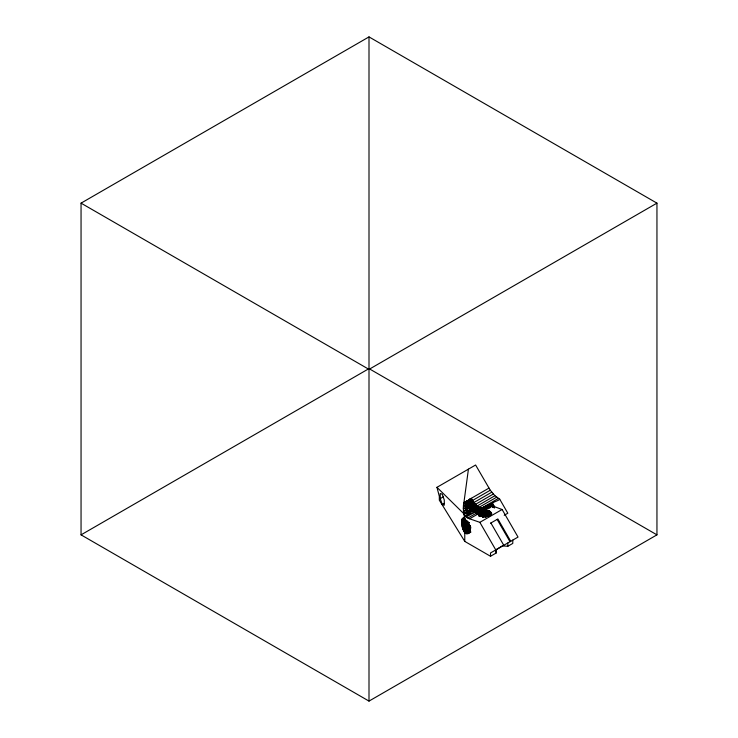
<?xml version="1.0" encoding="UTF-8"?>
<svg xmlns="http://www.w3.org/2000/svg" width="738" height="738" viewBox="0 0 738 738"><rect width="100%" height="100%" fill="white"/><g stroke="black" fill="none" stroke-linecap="round" stroke-linejoin="round"><path stroke-width="1.11" d="M464.765 519.829L462.698 518.187C460.595 522.661 461.988 530.834 466.158 533.675C473.953 533.777 469.488 521.877 464.765 519.829C464.091 514.165 462.449 508.51 463.916 502.578L468.427 469.147M496.665 497.181L478.99 507.384L474.968 508.445L472.698 511.019L464.765 516.139L467.874 518.058L476.213 513.242L478.04 510.696L492.098 505.816L502.108 509.488L518.03 537.07L490.521 552.956L490.521 556.268L464.765 541.397L439.322 500.17L439.322 496.36L436.961 487.32L475.604 465.005L490.272 490.235L494.949 495.724L499.709 499.165L507.818 513.224L504.229 515.29M482.836 517.384L479.506 511.6L473.768 509.368L470.115 507.089L463.916 502.578L464.986 501.96C467.874 507.163 472.191 511.563 477.956 513.362L479.7 516.296L477.966 513.233C481.351 508.934 488.63 510.668 492.098 505.816C489.728 501.988 498.676 501.277 499.709 499.165M479.073 515.871L477.956 513.98L472.698 511.019L463.649 513.786C469.294 512.799 471.554 506.305 477.274 505.927L494.949 495.724M479.617 516.535L477.929 513.611L469.331 507.901L463.39 508.583L491.729 492.218M484.562 516.545C481.914 508.805 472.744 506.951 469.276 499.617L469.709 499.322C475.53 503.03 479.765 510.862 487.467 510.511C490.613 510.235 492.809 514.312 489.119 515.392C478.99 519.386 470.678 509.091 465.752 501.545L464.986 501.96L470.549 506.674L479.635 511.526L482.91 517.338M483.648 516.951L480.337 511.194L472.707 507.587L465.752 501.545L468.003 500.41L473.086 507.301L479.11 511.849L482.025 516.572L479.036 511.895L473.445 509.764L467.763 506.056L463.584 505.641L490.272 490.235M464.617 518.694L461.748 520.428L464.746 518.777M465.503 519.1L461.702 521.397L465.715 519.229M463.805 518.436L461.868 519.598L463.87 518.473M464.036 517.762L462.062 518.925L463.981 517.836M488.953 488.122L471.287 498.325C462.892 500.881 476.674 509.211 479.506 511.6M81.051 203.144L369 36.9L656.949 203.144L656.949 534.856L369 701.1L81.051 534.856L81.051 203.144L369 369.387L656.949 203.144M81.051 534.856L369 368.613L656.949 534.856M440.235 498.639L440.235 493.501L442.265 494.211L444.285 500.06L444.285 505.198L442.265 504.488L440.235 498.639L443.206 496.923M442.265 504.488L444.184 503.381M480.29 516.563L478.187 512.753L470.982 509.561L463.372 511.333L472.052 505.539L475.623 504.266L493.298 494.063M466.112 517.07L474.451 512.255L475.263 510.631L476.997 509.414L480.742 508.62L491.628 504.349L492.79 506.277M483.215 517.19L480.17 511.268L473.916 506.849L468.547 500.096L474.017 504.737L480.742 508.62L498.418 498.418M492.034 505.761L482.504 509.607L491.628 504.349L492.744 506.305L491.6 504.441L482.504 509.607L473.473 504.921L468.279 500.263L472.91 505.133L483.104 510.456L486.213 516.526M465.521 519.903L461.72 522.107L465.77 520.059M467.874 518.058L469.617 518.796L477.956 513.98L479.054 515.88M466.582 520.631L461.813 523.39L466.942 520.834M467.763 521.425L461.988 524.764L467.92 521.831M468.104 522.799L462.246 526.185L469.313 522.707M468.538 524.183L462.588 527.615L468.778 524.552M469.709 525.124L462.984 529.008L470.014 525.502M470.309 526.36L463.446 530.318L470.641 526.683M470.623 527.652L463.934 531.508L470.955 527.91M469.617 518.796L479.848 522.338L502.108 509.488M470.134 530.447L465.171 533.306L464.654 532.91L470.475 529.736M466.158 533.675L470.124 531.388M467.099 533.823L470.078 532.107M467.966 533.74L470.945 532.024M490.502 523.224L497.864 518.971L510.742 541.277L510.004 541.71L497.117 519.395M490.521 556.268L496.185 553.002L495.659 549.985L496.406 549.561M495.659 549.985L502.338 545.908L507.827 546.277L512.781 543.426L512.781 540.105M470.318 529.155L464.451 532.541L470.327 529.469M463.363 511.102L469.331 507.901L463.39 508.676M491.822 505.512L482.504 509.607L491.563 504.737L492.698 506.637L491.573 504.81L482.504 509.607L491.886 505.576M464.082 531.84L470.06 528.657M461.73 522.486L465.779 520.355M463.538 530.585L470.364 527.033M461.831 523.694L466.96 521.046M463.049 529.201L470.051 525.631M462.016 524.986L467.947 521.987M470.982 509.561L463.464 513.362L436.961 487.32M491.674 505.244L482.504 509.607L491.6 505.023L492.698 506.895L491.6 505.023M462.625 527.781L469.479 524.331M462.283 526.36L469.34 522.808M482.504 509.607L491.665 505.216L492.735 507.071M493.454 507.052L491.72 504.1L480.742 508.62L492.532 503.316L494.691 507.061M493.501 506.969L491.785 503.999L480.742 508.62L492.237 503.51L494.478 507.2M494.257 507.781L491.886 503.842L480.742 508.62L492.098 503.639L494.248 507.366M480.742 508.62L491.997 503.722L494.331 507.698M464.765 516.139L474.451 512.255L477.929 513.611L479.045 515.594M463.87 514.303L472.698 511.019M463.538 506.12L467.763 506.056M463.805 503.445L466.305 504.072M476.213 513.242L477.92 513.749L479.045 515.678M479.645 515.871L478.04 513.085L476.324 512.541L477.966 513.233M483.944 516.84L480.853 511L473.086 507.301L466.287 501.268C468.916 506.268 472.634 511.277 478.556 512.301L480.844 516.074M487.67 515.973L484.257 510.345C478.058 508.98 473.538 504.119 470.207 498.989L475.623 504.266M485.844 516.591L482.431 510.585L473.916 506.849L467.329 500.761L472.32 507.928L478.187 512.753M476.25 512.864L477.956 513.362L479.635 516.342M485.309 517.439L481.674 510.751L473.482 507.061L466.877 500.982L471.96 508.298L478.04 513.085M476.517 512.107L478.095 512.956L479.691 515.77M476.785 511.702L478.344 512.559L480.53 516.351M477.569 510.991L479.036 511.895L481.194 515.779M485.955 517.126L482.071 510.65L475.632 506.277L469.709 499.322M486.822 516.259C484.036 508.224 474.331 506.388 471.056 498.454L474.064 502.421M478.99 507.384L468.87 499.894C472.209 507.135 481.37 509.1 483.307 517.144M484.479 516.563L480.004 509.958L480.853 511M482.431 510.585L472.449 505.336L467.698 500.576L472.707 507.587L478.556 512.301L480.678 516.166M477.274 505.927L469.276 499.617M481.674 510.751L480.724 509.81L482.329 510.604L486.084 517.098M483.104 510.456L482.301 509.617L484.045 510.364L487.145 516.231M478.584 510.428L479.635 511.526M489.026 516.637L484.94 510.318L488.049 515.963M471.287 498.325L472.606 500.429M489.645 511.194L491.407 513.971M480.936 515.991L478.685 512.19L477.154 511.323L478.833 512.061L481.047 515.899M491.167 514.866L488.86 510.88L490.927 515.004M490.133 514.46L487.91 510.622L490.373 515.604M491.609 504.405L492.735 506.351M490.346 511.628L491.471 513.574M489.691 511.222L491.305 514.026M489.562 515.087L486.868 510.438L489.229 515.272M485.761 510.336L489.146 516.194M484.608 510.327L487.864 515.973M490.899 522.993L503.786 545.299M479.848 522.338L495.779 549.921M491.563 504.737L492.661 506.646M490.419 511.674L491.84 513.934M492.237 503.51L494.349 507.274M491.886 503.842L494.146 507.845M486.204 510.355L488.842 515.225M478.344 512.559L480.401 516.425M487.467 510.511L490.133 515.548M488.639 510.797L490.604 514.57M484.257 510.345L487.255 516.222M482.071 510.65L485.503 517.384M481.148 510.899L484.11 516.775M483.455 510.419L486.397 516.508M507.827 542.965L507.827 546.277M496.185 549.681L496.185 553.002M464.765 533.094L464.765 541.397M369 36.9L369 368.613M369 369.387L369 701.1"/></g></svg>
